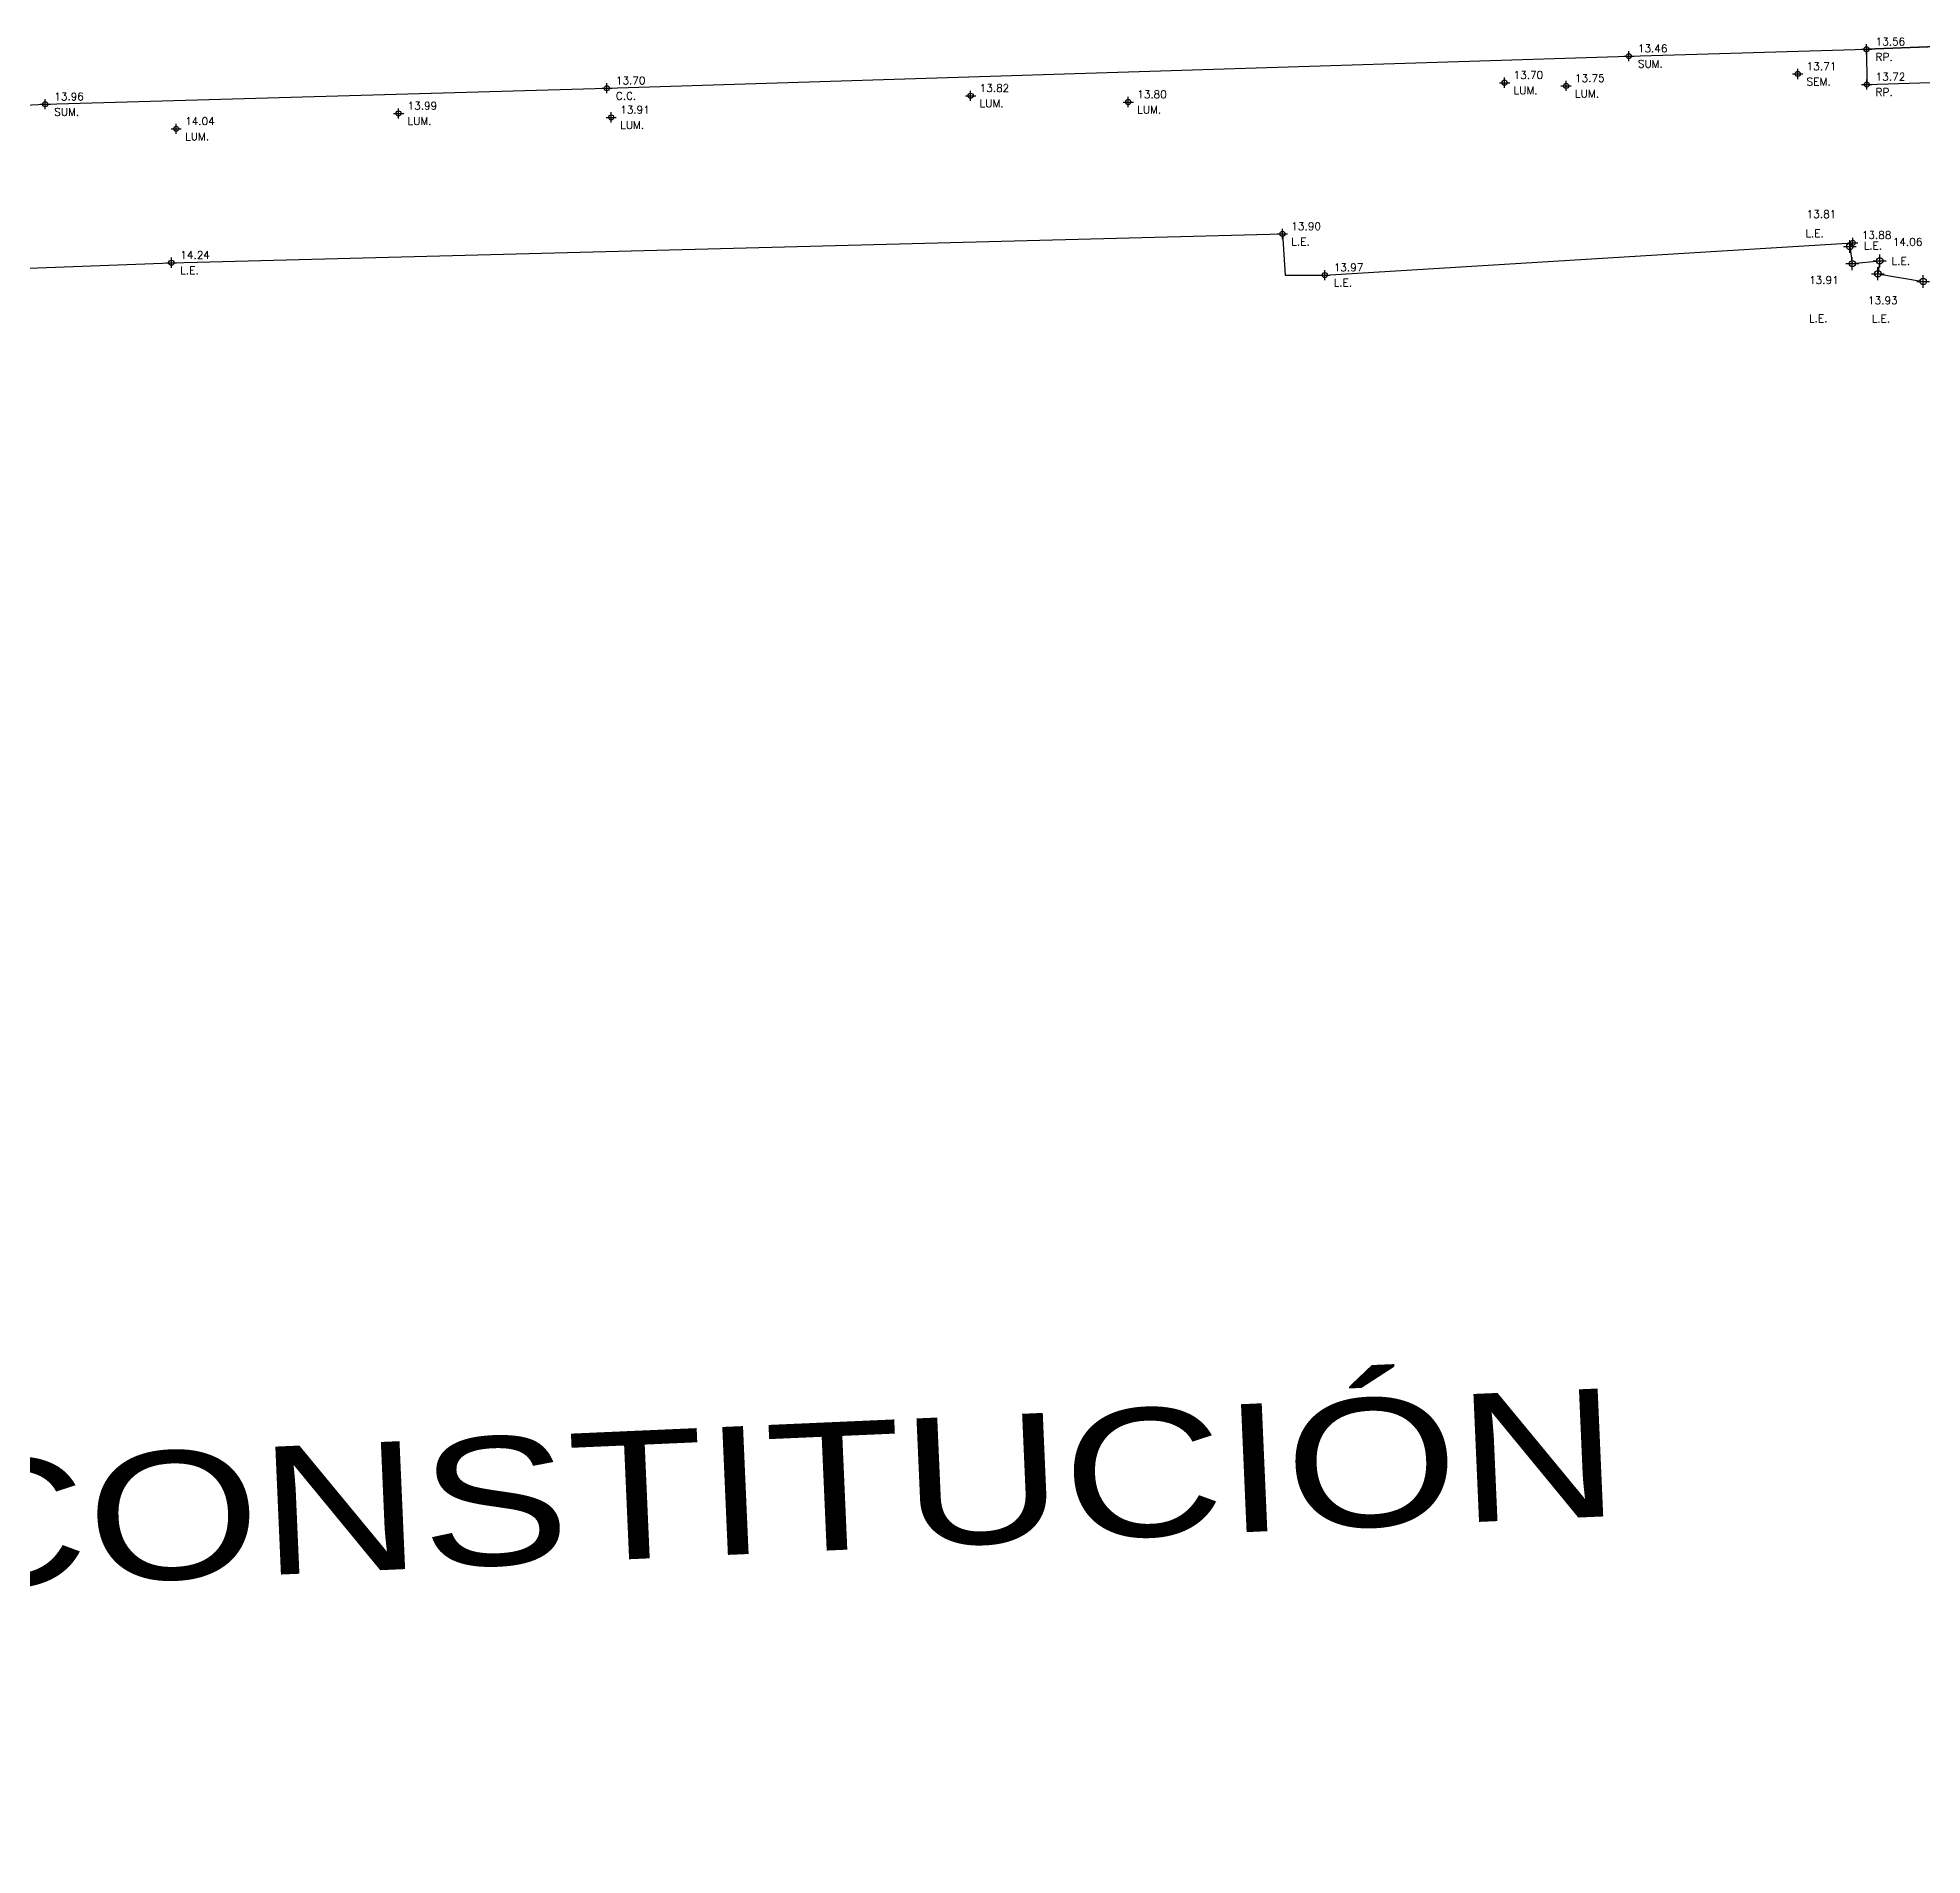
# Model space of a CAD drawing. Header units: metres. Extents: x 27389 to 27997, y 69801 to 70692.
# Drawn here: x 27584.4 to 27658, y 70087.6 to 70158.5 of the extents above; entities that cross this region are included whole.
import ezdxf
from ezdxf.enums import TextEntityAlignment as Align

# ---------------------------------------------------------------- set-up
doc = ezdxf.new("R2010")
doc.units = ezdxf.units.M
doc.header["$PDMODE"] = 34
doc.header["$PDSIZE"] = 0.25
for name, color, linetype in [('C.C.', 1, 'Continuous'), ('L.E.', 130, 'Continuous'), ('RAMPAS', 5, 'Continuous'), ('TEXTOS', 3, 'Continuous'), ('VER.', 2, 'Continuous')]:
    doc.layers.add(name, color=color, linetype=linetype)
doc.styles.get("Standard").update_dxf_attribs({"font": 'simplex.shx'})
doc.styles.add('Textos', font='', dxfattribs={"width": 1.3, "height": 2})
doc.styles.get('Textos').set_extended_font_data('Cascadia Code')

# ---------------------------------------------------------------- blocks, each defined once
blk = doc.blocks.new('*U5')
at = {"color": 0, "linetype": 'ByBlock', "lineweight": -2, "transparency": 16777216}
for p, q in [((-1, 0), (1, 0)), ((0, -1), (0, 1))]:
    blk.add_line(p, q, dxfattribs=at)
blk.add_circle((0, 0), 0.5, dxfattribs=at)

msp = doc.modelspace()

# ---------------------------------------------------------------- linework, layer by layer
at = {"layer": 'C.C.'}
for p, q in [((27655.815, 70158.082), (27659.897, 70158.245)), ((27606.614, 70156.56), (27646.529, 70157.811)), ((27646.529, 70157.811), (27655.815, 70158.082)), ((27584.68, 70155.935), (27606.614, 70156.56)), ((27582.818, 70155.843), (27584.68, 70155.935))]:
    msp.add_line(p, q, dxfattribs=at)
at = {"layer": 'L.E.'}
for p, q in [((27655.276, 70150.522), (27655.157, 70150.382)), ((27655.157, 70150.382), (27655.255, 70149.71)), ((27655.255, 70149.71), (27656.326, 70149.821)), ((27656.326, 70149.821), (27656.254, 70149.315)), ((27656.254, 70149.315), (27658.024, 70149.015))]:
    msp.add_line(p, q, dxfattribs=at)
at = {"layer": 'L.E.', "flags": 128}
msp.add_lwpolyline([(27519.1, 70016.58), (27516.73, 70087.945), (27515.519, 70125.629), (27515.055, 70142.883), (27519.195, 70147.291), (27525.362, 70147.478), (27525.426, 70143.376), (27545.277, 70143.376), (27545.277, 70148.084), (27589.603, 70149.746), (27632.996, 70150.87), (27633.109, 70149.26), (27634.651, 70149.26), (27655.276, 70150.522)], dxfattribs=at)
at = {"layer": 'RAMPAS', "flags": 128}
msp.add_lwpolyline([(27655.815, 70158.082), (27655.818, 70156.705), (27659.967, 70156.836), (27659.897, 70158.245)], close=True, dxfattribs=at)
at = {"layer": 'VER.', "color": 1}
for p in [(27655.157, 70150.382), (27655.255, 70149.71), (27656.254, 70149.315), (27656.326, 70149.821), (27658.024, 70149.015)]:
    msp.add_point(p, dxfattribs=at)

# ---------------------------------------------------------------- block references
at = {"layer": 'VER.', "color": 1, "xscale": 0.2, "yscale": 0.2, "zscale": 0.2}
for p in [(27655.815, 70158.082, 13.559), (27646.529, 70157.811, 13.457), (27606.614, 70156.56, 13.699), (27641.676, 70156.776, 13.7), (27644.075, 70156.651, 13.754), (27653.123, 70157.116, 13.714), (27655.818, 70156.705, 13.715), (27584.68, 70155.935, 13.963), (27620.821, 70156.263, 13.825), (27626.976, 70156.021, 13.795), (27598.479, 70155.573, 13.994), (27606.782, 70155.418, 13.907), (27589.791, 70154.973, 14.036), (27632.996, 70150.87, 13.905), (27655.276, 70150.522, 13.883), (27589.603, 70149.746, 14.237), (27634.651, 70149.26, 13.966)]:
    msp.add_blockref('*U5', p, dxfattribs=at)

# ---------------------------------------------------------------- texts
at = {"layer": 'TEXTOS', "style": 'Textos', "width": 1.3}
msp.add_text('ESTACIÓN CONSTITUCIÓN', height=5, rotation=2.51546, dxfattribs=at).set_placement((27589.68, 70100.837), align=Align.MIDDLE_CENTER)
at = {"layer": 'VER.', "color": 1}
for s, p in [('13.81  ', (27653.472, 70151.491)), ('14.06  ', (27656.836, 70150.409)), ('13.91  ', (27653.566, 70148.917)), ('13.93  ', (27655.868, 70148.122))]:
    msp.add_text(s, height=0.3, dxfattribs=at).set_placement(p)
at = {"layer": 'VER.', "color": 3}
for p in [(27653.424, 70150.743), (27656.789, 70149.661), (27653.566, 70147.417), (27656.015, 70147.406)]:
    msp.add_text('L.E.', height=0.3, dxfattribs=at).set_placement(p)
at = {"layer": 'VER.', "color": 1, "char_height": 0.3, "attachment_point": 7}
for s, insert in [('13.46', (27646.879, 70157.961, 13.457)), ('13.56', (27656.165, 70158.232, 13.559)), ('13.71', (27653.473, 70157.266, 13.714)), ('13.70', (27606.964, 70156.71, 13.699)), ('13.70', (27642.026, 70156.926, 13.7)), ('13.75', (27644.425, 70156.801, 13.754)), ('13.72', (27656.168, 70156.855, 13.715)), ('13.96', (27585.03, 70156.085, 13.963)), ('13.99', (27598.829, 70155.723, 13.994)), ('13.82', (27621.171, 70156.413, 13.825)), ('13.80', (27627.326, 70156.171, 13.795)), ('14.04', (27590.141, 70155.123, 14.036)), ('13.91', (27607.132, 70155.568, 13.907)), ('13.90', (27633.346, 70151.02, 13.905)), ('13.88', (27655.626, 70150.672, 13.883)), ('14.24', (27589.953, 70149.896, 14.237)), ('13.97', (27635.001, 70149.41, 13.966))]:
    msp.add_mtext(s, dxfattribs=dict(at, insert=insert))
at = {"layer": 'VER.', "color": 3, "char_height": 0.3, "attachment_point": 1}
for s, insert in [('SUM.', (27646.879, 70157.661, 13.457)), ('RP.', (27656.165, 70157.932, 13.559)), ('SEM.', (27653.473, 70156.966, 13.714)), ('C.C.', (27606.964, 70156.41, 13.699)), ('LUM.', (27621.171, 70156.113, 13.825)), ('LUM.', (27642.026, 70156.626, 13.7)), ('LUM.', (27644.425, 70156.501, 13.754)), ('RP.', (27656.168, 70156.555, 13.715)), ('SUM.', (27585.03, 70155.785, 13.963)), ('LUM.', (27598.829, 70155.423, 13.994)), ('LUM.', (27607.132, 70155.268, 13.907)), ('LUM.', (27627.326, 70155.871, 13.795)), ('LUM.', (27590.141, 70154.823, 14.036)), ('L.E.', (27633.346, 70150.72, 13.905)), ('L.E.', (27655.702, 70150.561, 13.883)), ('L.E.', (27589.953, 70149.596, 14.237)), ('L.E.', (27635.001, 70149.11, 13.966))]:
    msp.add_mtext(s, dxfattribs=dict(at, insert=insert))

doc.saveas('drawing.dxf')
